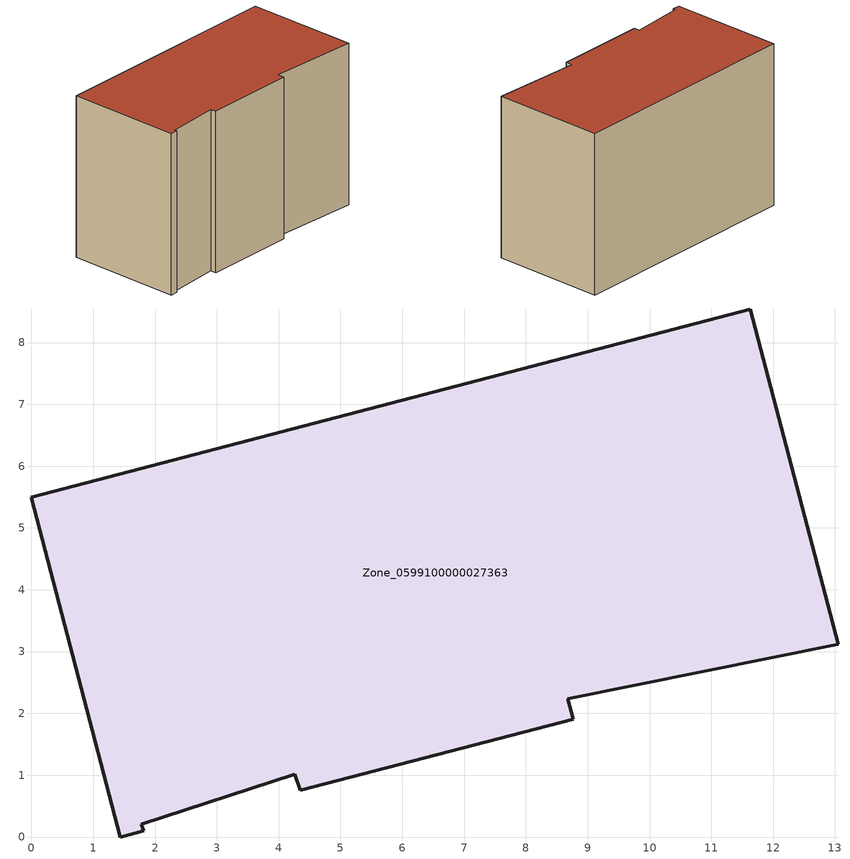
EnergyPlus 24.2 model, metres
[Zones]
Zone_0599100000027363
 floor ground (C_G): 0,5.5 11.63,8.54 13.05,3.12 8.68,2.23 8.77,1.91 4.35,0.76 4.26,1.02 1.78,0.2 1.82,0.1 1.44,0 z0
 wall outside (C_F): 11.63,8.54 0,5.5 1.44,0 1.82,0.1 1.78,0.2 4.26,1.02 4.35,0.76 8.77,1.91 8.68,2.23 13.05,3.12 11.63,8.54 z0:8.09
 roof outside (C_R): 4.26,1.02 4.35,0.76 8.77,1.91 8.68,2.23 13.05,3.12 11.63,8.54 0,5.5 1.44,0 1.82,0.1 1.78,0.2 z8.09
[BUILDING]
Pand.0599100000027363: North Axis=0; Terrain=City; Loads Convergence Tolerance Value=0.04; Temperature Convergence Tolerance Value=0.4; Solar Distribution=FullExterior; Maximum Number of Warmup Days=25; Minimum Number of Warmup Days=1
[Site:Location]
Rotterdam.The.Hague.AP_ZH_NLD Design_Conditions: Latitude=51.96; Longitude=4.45; Time Zone=1; Elevation=-4.5
[SITE:GROUNDTEMPERATURE:BUILDINGSURFACE]
18, 18, 18, 18, 18, 18, 18, 18, 18, 18, 18, 18
[MATERIAL] Thermal Absorptance=0.9; Solar Absorptance=0.7; Visible Absorptance=0.7
Name | Roughness | Thickness | Conductivity | Density | Specific Heat
G.TC.1975-1991 | MediumSmooth | 0.15 | 0.288461 | 540 | 1210
F.TC.1975-1991 | Rough | 0.3 | 0.230769 | 1920 | 840
R.TC.1975-1991 | MediumRough | 0.2 | 0.153846 | 1500 | 1000
[CONSTRUCTION]
C_G: G.TC.1975-1991
C_F: F.TC.1975-1991
C_R: R.TC.1975-1991
[ZONE]
Zone_0599100000027363: Type=1; Multiplier=1; Ceiling Height=Autocalculate; Volume=Autocalculate; Floor Area=autocalculate; Part of Total Floor Area=Yes
[ZONEINFILTRATION:DESIGNFLOWRATE]
Infil_Zone_0599100000027363: Zone or ZoneList or Space or SpaceList=Zone_0599100000027363; Schedule=AlwaysOn; Design Flow Rate Calculation Method=Flow/Area; Flow Rate per Floor Area=0.003; Constant Term Coefficient=1; Temperature Term Coefficient=0; Velocity Term Coefficient=0; Velocity Squared Term Coefficient=0
[HVACTEMPLATE:ZONE:IDEALLOADSAIRSYSTEM]
Zone_0599100000027363: Maximum Heating Supply Air Temperature=50; Minimum Cooling Supply Air Temperature=13; Maximum Heating Supply Air Humidity Ratio=0.0156; Minimum Cooling Supply Air Humidity Ratio=0.0077; Heating Limit=NoLimit; Cooling Limit=NoLimit; Dehumidification Control Type=ConstantSensibleHeatRatio; Cooling Sensible Heat Ratio=0.7; Dehumidification Setpoint=60; Humidification Control Type=None; Humidification Setpoint=30; Outdoor Air Method=None; Outdoor Air Flow Rate per Person=0.00944; Outdoor Air Flow Rate per Zone Floor Area=0; Outdoor Air Flow Rate per Zone=0; Demand Controlled Ventilation Type=None; Outdoor Air Economizer Type=NoEconomizer; Heat Recovery Type=None; Sensible Heat Recovery Effectiveness=0.7; Latent Heat Recovery Effectiveness=0.65
[ZONECONTROL:THERMOSTAT]
ThermostatControl_Zone_0599100000027363: Zone or ZoneList=Zone_0599100000027363; Control Type Schedule=DualSetpointControlType; Control 1=Thermostat_Zone_0599100000027363; Temperature Difference Between Cutout And Setpoint=0
[THERMOSTATSETPOINT:DUALSETPOINT]
Thermostat_Zone_0599100000027363: Heating Setpoint Temperature Schedule=HeatingSetpoint_Zone_0599100000027363; Cooling Setpoint Temperature Schedule=CoolingSetpoint_Zone_0599100000027363
[SCHEDULE:COMPACT]
HeatingSetpoint_Zone_0599100000027363: Through: 12/31, For: AllDays, Until: 24:00, 21
CoolingSetpoint_Zone_0599100000027363: Through: 12/31, For: AllDays, Until: 24:00, 24
DualSetpointControlType: Through: 12/31, For: AllDays, Until: 24:00, 4
AlwaysOn: Through: 12/31, For: AllDays, Until: 24:00, 1
